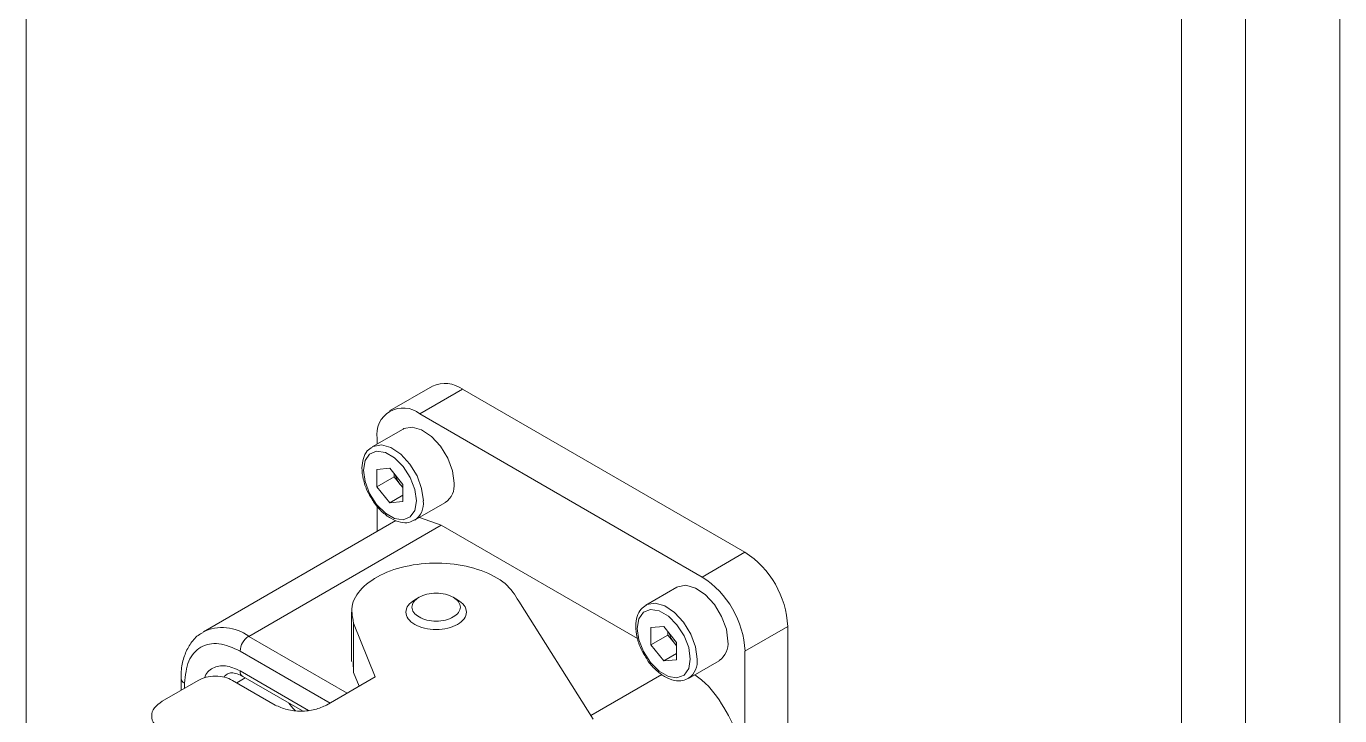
# Model space of a CAD drawing. Extents: x 4137 to 28680, y 2446 to 6814.
# Drawn here: x 10577 to 10685.6, y 5231.7 to 5288.6 of the extents above; entities that cross this region are included whole.
import ezdxf

# ---------------------------------------------------------------- set-up
doc = ezdxf.new("R2010")
doc.units = 0
doc.header["$LTSCALE"] = 0.5
doc.layers.get('0').update_dxf_attribs({"linetype": 'CONTINUOUS'})

msp = doc.modelspace()

# ---------------------------------------------------------------- linework, layer by layer
at = {"color": 7, "linetype": 'Continuous', "lineweight": 15}
for p, q in [((10577.02, 5410.91), (10577.02, 5165.95)), ((10577.02, 5410.91), (10577.02, 5165.95)), ((10672.48, 5355.8), (10672.48, 5110.84)), ((10672.48, 5355.8), (10672.48, 5110.84)), ((10677.78, 5115.13), (10677.78, 5349.47)), ((10677.78, 5115.13), (10677.78, 5349.47)), ((10685.56, 5344.98), (10685.56, 5110.63)), ((10685.56, 5344.98), (10685.56, 5110.63)), ((10610.58, 5258.87), (10607.04, 5256.83)), ((10610.58, 5258.87), (10607.04, 5256.83)), ((10613.08, 5258.63), (10609.54, 5256.59)), ((10613.08, 5258.63), (10609.54, 5256.59)), ((10613.08, 5258.63), (10636.41, 5245.16)), ((10613.08, 5258.63), (10636.41, 5245.16)), ((10609.54, 5256.59), (10632.88, 5243.11)), ((10609.54, 5256.59), (10632.88, 5243.11)), ((10608.15, 5255.33), (10605.6, 5253.86)), ((10608.15, 5255.33), (10605.6, 5253.86)), ((10606.01, 5254.09), (10606.01, 5254.54)), ((10606.01, 5254.09), (10606.01, 5254.54)), ((10607.07, 5252.09), (10606, 5251.99)), ((10607.07, 5252.09), (10606, 5251.99)), ((10606, 5251.99), (10606, 5250.57)), ((10606, 5251.99), (10606, 5250.57)), ((10607.42, 5251.39), (10606, 5250.57)), ((10607.42, 5251.39), (10606, 5250.57)), ((10607.07, 5252.09), (10608.14, 5250.76)), ((10607.07, 5252.09), (10608.14, 5250.76)), ((10607.42, 5251.66), (10607.42, 5251.39)), ((10607.42, 5251.66), (10607.42, 5251.39)), ((10607.95, 5250.72), (10607.42, 5251.39)), ((10607.95, 5250.72), (10607.42, 5251.39)), ((10607.07, 5249.24), (10606, 5250.57)), ((10607.07, 5249.24), (10606, 5250.57)), ((10608.14, 5250.49), (10607.95, 5250.72)), ((10608.14, 5250.49), (10607.95, 5250.72)), ((10608.14, 5249.34), (10608.14, 5250.76)), ((10608.14, 5249.34), (10608.14, 5250.76)), ((10608.14, 5249.86), (10607.07, 5249.24)), ((10608.14, 5249.86), (10607.07, 5249.24)), ((10608.14, 5249.34), (10607.07, 5249.24)), ((10608.14, 5249.34), (10607.07, 5249.24)), ((10609.1, 5247.8), (10611.65, 5249.27)), ((10609.1, 5247.8), (10611.65, 5249.27)), ((10606.01, 5246.87), (10606.01, 5248.98)), ((10606.01, 5246.87), (10606.01, 5248.98)), ((10609.5, 5248.03), (10611.31, 5247.4)), ((10609.5, 5248.03), (10611.31, 5247.4)), ((10607.57, 5247.77), (10591.65, 5238.59)), ((10607.57, 5247.77), (10591.65, 5238.59)), ((10595.4, 5238.21), (10611.31, 5247.4)), ((10595.4, 5238.21), (10611.31, 5247.4)), ((10611.31, 5247.4), (10627.53, 5238.04)), ((10611.31, 5247.4), (10627.53, 5238.04)), ((10636.41, 5245.16), (10632.88, 5243.11)), ((10636.41, 5245.16), (10632.88, 5243.11)), ((10609.48, 5241.44), (10609.12, 5241.23)), ((10609.48, 5241.44), (10609.12, 5241.23)), ((10612.66, 5241.24), (10612.3, 5241.44)), ((10612.66, 5241.24), (10612.3, 5241.44)), ((10630.78, 5242.27), (10628.23, 5240.8)), ((10630.78, 5242.27), (10628.23, 5240.8)), ((10617.71, 5241.12), (10623.86, 5231.37)), ((10617.71, 5241.12), (10623.86, 5231.37)), ((10603.89, 5240.22), (10603.89, 5236.13)), ((10603.89, 5240.22), (10603.89, 5236.13)), ((10605.85, 5234.86), (10604.07, 5239.31)), ((10604.07, 5235.22), (10604.07, 5239.31)), ((10605.85, 5234.86), (10604.07, 5239.31)), ((10604.07, 5235.22), (10604.07, 5239.31)), ((10629.7, 5239.03), (10628.63, 5238.93)), ((10629.7, 5239.03), (10628.63, 5238.93)), ((10628.63, 5238.93), (10628.63, 5237.51)), ((10628.63, 5238.93), (10628.63, 5237.51)), ((10630.04, 5238.32), (10628.63, 5237.51)), ((10630.04, 5238.32), (10628.63, 5237.51)), ((10629.7, 5239.03), (10630.76, 5237.7)), ((10629.7, 5239.03), (10630.76, 5237.7)), ((10630.04, 5238.6), (10630.04, 5238.32)), ((10630.04, 5238.6), (10630.04, 5238.32)), ((10630.58, 5237.66), (10630.04, 5238.32)), ((10630.58, 5237.66), (10630.04, 5238.32)), ((10639.95, 5239.03), (10636.41, 5236.99)), ((10639.95, 5239.03), (10636.41, 5236.99)), ((10639.95, 5239.03), (10639.95, 5181.87)), ((10639.95, 5239.03), (10639.95, 5181.87)), ((10629.7, 5236.18), (10628.63, 5237.51)), ((10629.7, 5236.18), (10628.63, 5237.51)), ((10630.76, 5237.43), (10630.58, 5237.66)), ((10630.76, 5237.43), (10630.58, 5237.66)), ((10630.76, 5236.27), (10630.76, 5237.7)), ((10630.76, 5236.27), (10630.76, 5237.7)), ((10604.07, 5235.22), (10604.02, 5236.14)), ((10604.07, 5235.22), (10604.02, 5236.14)), ((10630.76, 5236.8), (10629.7, 5236.18)), ((10630.76, 5236.8), (10629.7, 5236.18)), ((10630.76, 5236.27), (10629.7, 5236.18)), ((10630.76, 5236.27), (10629.7, 5236.18)), ((10631.73, 5234.74), (10634.28, 5236.2)), ((10631.73, 5234.74), (10634.28, 5236.2)), ((10636.41, 5236.99), (10636.41, 5226.78)), ((10636.41, 5236.99), (10636.41, 5226.78)), ((10604.52, 5234.09), (10604.07, 5235.22)), ((10604.52, 5234.09), (10604.07, 5235.22)), ((10588.26, 5232.87), (10591.23, 5234.58)), ((10588.26, 5232.87), (10591.23, 5234.58)), ((10589.81, 5234.74), (10589.81, 5233.76)), ((10589.81, 5234.74), (10589.81, 5233.76)), ((10594.06, 5234.58), (10597.59, 5232.54)), ((10594.06, 5234.58), (10597.59, 5232.54)), ((10594.9, 5234.9), (10599.84, 5232.05)), ((10594.9, 5234.9), (10599.84, 5232.05)), ((10601.84, 5232.54), (10605.85, 5234.86)), ((10601.84, 5232.54), (10605.85, 5234.86))]:
    msp.add_line(p, q, dxfattribs=at)
at = {"color": 8, "linetype": 'Continuous', "lineweight": 15}
for p, q in [((10595.4, 5238.21), (10603.53, 5233.52)), ((10595.4, 5238.21), (10603.53, 5233.52)), ((10602.12, 5232.7), (10594.7, 5236.99)), ((10602.12, 5232.7), (10594.7, 5236.99)), ((10600.33, 5232.1), (10594.7, 5235.36)), ((10600.33, 5232.1), (10594.7, 5235.36)), ((10629.55, 5235.07), (10623.67, 5231.67)), ((10629.55, 5235.07), (10623.67, 5231.67)), ((10590.1, 5233.93), (10590.1, 5234.34)), ((10590.1, 5233.93), (10590.1, 5234.34)), ((10595.11, 5234.78), (10594.41, 5234.38)), ((10595.11, 5234.78), (10594.41, 5234.38))]:
    msp.add_line(p, q, dxfattribs=at)
at = {"color": 7, "linetype": 'Continuous', "lineweight": 15, "flags": 128}
for points in [[(10612.37, 5250.87), (10612.24, 5251.88), (10611.85, 5252.93), (10611.25, 5253.91), (10610.51, 5254.72), (10609.69, 5255.26), (10608.9, 5255.49), (10608.22, 5255.37), (10608.15, 5255.33)], [(10612.37, 5250.87), (10612.24, 5251.88), (10611.85, 5252.93), (10611.25, 5253.91), (10610.51, 5254.72), (10609.69, 5255.26), (10608.9, 5255.49), (10608.22, 5255.37), (10608.15, 5255.33)], [(10609.26, 5249.4), (10609.13, 5250.34), (10608.75, 5251.32), (10608.17, 5252.23), (10607.45, 5252.94), (10606.69, 5253.38), (10605.97, 5253.49), (10605.39, 5253.26), (10605.01, 5252.72), (10604.88, 5251.93), (10605.01, 5250.99), (10605.39, 5250.01), (10605.97, 5249.11), (10606.69, 5248.39), (10607.45, 5247.95), (10608.17, 5247.84), (10608.75, 5248.07), (10609.13, 5248.61), (10609.26, 5249.4)], [(10609.26, 5249.4), (10609.13, 5250.34), (10608.75, 5251.32), (10608.17, 5252.23), (10607.45, 5252.94), (10606.69, 5253.38), (10605.97, 5253.49), (10605.39, 5253.26), (10605.01, 5252.72), (10604.88, 5251.93), (10605.01, 5250.99), (10605.39, 5250.01), (10605.97, 5249.11), (10606.69, 5248.39), (10607.45, 5247.95), (10608.17, 5247.84), (10608.75, 5248.07), (10609.13, 5248.61), (10609.26, 5249.4)], [(10607.95, 5250.72), (10608.08, 5250.58), (10608.14, 5250.52)], [(10607.95, 5250.72), (10608.08, 5250.58), (10608.14, 5250.52)], [(10635, 5237.81), (10634.87, 5238.81), (10634.48, 5239.86), (10633.88, 5240.85), (10633.13, 5241.66), (10632.32, 5242.2), (10631.53, 5242.43), (10630.85, 5242.31), (10630.78, 5242.27)], [(10635, 5237.81), (10634.87, 5238.81), (10634.48, 5239.86), (10633.88, 5240.85), (10633.13, 5241.66), (10632.32, 5242.2), (10631.53, 5242.43), (10630.85, 5242.31), (10630.78, 5242.27)], [(10631.89, 5236.34), (10631.76, 5237.28), (10631.38, 5238.26), (10630.79, 5239.16), (10630.08, 5239.88), (10629.32, 5240.32), (10628.6, 5240.43), (10628.02, 5240.2), (10627.64, 5239.66), (10627.5, 5238.87), (10627.64, 5237.93), (10628.02, 5236.95), (10628.6, 5236.04), (10629.32, 5235.33), (10630.08, 5234.89), (10630.79, 5234.78), (10631.38, 5235.01), (10631.76, 5235.55), (10631.89, 5236.34)], [(10631.89, 5236.34), (10631.76, 5237.28), (10631.38, 5238.26), (10630.79, 5239.16), (10630.08, 5239.88), (10629.32, 5240.32), (10628.6, 5240.43), (10628.02, 5240.2), (10627.64, 5239.66), (10627.5, 5238.87), (10627.64, 5237.93), (10628.02, 5236.95), (10628.6, 5236.04), (10629.32, 5235.33), (10630.08, 5234.89), (10630.79, 5234.78), (10631.38, 5235.01), (10631.76, 5235.55), (10631.89, 5236.34)], [(10630.58, 5237.66), (10630.7, 5237.52), (10630.76, 5237.45)], [(10630.58, 5237.66), (10630.7, 5237.52), (10630.76, 5237.45)], [(10599.27, 5232.06), (10599.04, 5232.29), (10598.72, 5232.7)], [(10599.27, 5232.06), (10599.04, 5232.29), (10598.72, 5232.7)]]:
    msp.add_lwpolyline(points, dxfattribs=at)
at = {"color": 8, "linetype": 'Continuous', "lineweight": 15, "flags": 128}
for points in [[(10605.61, 5253.86), (10605.68, 5253.9), (10606.36, 5254.02), (10607.15, 5253.8), (10607.96, 5253.25), (10608.71, 5252.44), (10609.31, 5251.46), (10609.69, 5250.41), (10609.83, 5249.4)], [(10605.61, 5253.86), (10605.68, 5253.9), (10606.36, 5254.02), (10607.15, 5253.8), (10607.96, 5253.25), (10608.71, 5252.44), (10609.31, 5251.46), (10609.69, 5250.41), (10609.83, 5249.4)], [(10628.24, 5240.8), (10628.3, 5240.84), (10628.99, 5240.96), (10629.78, 5240.73), (10630.59, 5240.19), (10631.33, 5239.38), (10631.93, 5238.39), (10632.32, 5237.34), (10632.45, 5236.34)], [(10628.24, 5240.8), (10628.3, 5240.84), (10628.99, 5240.96), (10629.78, 5240.73), (10630.59, 5240.19), (10631.33, 5239.38), (10631.93, 5238.39), (10632.32, 5237.34), (10632.45, 5236.34)], [(10593.66, 5235.13), (10593.65, 5235.12), (10593.36, 5234.89)], [(10593.66, 5235.13), (10593.65, 5235.12), (10593.36, 5234.89)]]:
    msp.add_lwpolyline(points, dxfattribs=at)
at = {"color": 7, "linetype": 'Continuous', "lineweight": 15}
for centre, radius, start, end in [((10611.62, 5256.58), 2.51, 54.3823, 114.3071), ((10611.62, 5256.58), 2.51, 54.3823, 114.3071), ((10608.16, 5254.89), 2.18, 50.7968, 189.2138), ((10608.16, 5254.89), 2.18, 50.7968, 189.2138), ((10609.94, 5252.32), 2.56, 197.7602, 218.7797), ((10609.94, 5252.32), 2.56, 197.7602, 218.7797), ((10610.7, 5250.66), 1.68, 304.1663, 7.1461), ((10610.7, 5250.66), 1.68, 304.1663, 7.1461), ((10632.27, 5238.68), 7.68, 2.6056, 57.3945), ((10632.27, 5238.68), 7.68, 2.6056, 57.3945), ((10628.74, 5236.64), 7.68, 2.6056, 57.3945), ((10628.74, 5236.64), 7.68, 2.6056, 57.3945), ((10596.23, 5236.92), 1.54, 122.6047, 177.3948), ((10596.23, 5236.92), 1.54, 122.6047, 177.3948), ((10632.57, 5239.26), 2.56, 197.7603, 218.7796), ((10632.57, 5239.26), 2.56, 197.7603, 218.7796), ((10633.33, 5237.6), 1.68, 304.1662, 7.1462), ((10633.33, 5237.6), 1.68, 304.1662, 7.1462)]:
    msp.add_arc(centre, radius, start, end, dxfattribs=at)
at = {"color": 8, "linetype": 'Continuous', "lineweight": 15}
for centre, radius, start, end in [((10608.15, 5249.19), 1.69, 305.1693, 7.043), ((10608.15, 5249.19), 1.69, 305.1693, 7.043), ((10593.22, 5235.25), 3.69, 53.653, 115.584), ((10593.22, 5235.25), 3.69, 53.653, 115.584), ((10630.78, 5236.13), 1.69, 305.1692, 7.0431), ((10630.78, 5236.13), 1.69, 305.1692, 7.0431), ((10595.17, 5235.3), 0.48, 172.7436, 235.9454), ((10595.17, 5235.3), 0.48, 172.7436, 235.9454), ((10590.29, 5234.78), 0.482, 184.2308, 247.0742), ((10590.29, 5234.78), 0.482, 184.2308, 247.0742)]:
    msp.add_arc(centre, radius, start, end, dxfattribs=at)
at = {"color": 7, "linetype": 'Continuous', "lineweight": 15}
for points, knots in [([(10605.62, 5253.84), (10605.47, 5253.74), (10605.13, 5253.53), (10604.84, 5252.91), (10604.72, 5252.12), (10604.84, 5251.2), (10605.13, 5250.28), (10605.46, 5249.75), (10605.61, 5249.52)], [0, 0, 0, 0, 0.136228, 0.305696, 0.481813, 0.667209, 0.854584, 1, 1, 1, 1]), ([(10605.62, 5253.84), (10605.47, 5253.74), (10605.13, 5253.53), (10604.84, 5252.91), (10604.72, 5252.12), (10604.84, 5251.2), (10605.13, 5250.28), (10605.46, 5249.75), (10605.61, 5249.52)], [0, 0, 0, 0, 0.136228, 0.305696, 0.481813, 0.667209, 0.854584, 1, 1, 1, 1]), ([(10605.61, 5249.52), (10605.64, 5249.45), (10605.85, 5249.07), (10606.38, 5248.5), (10607.14, 5247.91), (10607.91, 5247.6), (10608.61, 5247.56), (10608.96, 5247.75), (10609.11, 5247.83)], [0, 0, 0, 0, 0.0456952, 0.2515979, 0.4591183, 0.6696858, 0.8547353, 1, 1, 1, 1]), ([(10605.61, 5249.52), (10605.64, 5249.45), (10605.85, 5249.07), (10606.38, 5248.5), (10607.14, 5247.91), (10607.91, 5247.6), (10608.61, 5247.56), (10608.96, 5247.75), (10609.11, 5247.83)], [0, 0, 0, 0, 0.0456952, 0.2515979, 0.4591183, 0.6696858, 0.8547353, 1, 1, 1, 1]), ([(10604.07, 5239.31), (10603.96, 5239.84), (10603.76, 5240.89), (10604.81, 5242.41), (10606.71, 5243.59), (10609.27, 5244.26), (10612.08, 5244.31), (10614.68, 5243.73), (10616.78, 5242.63), (10617.4, 5241.63), (10617.71, 5241.12)], [0, 0, 0, 0, 0.1249999, 0.2500001, 0.375, 0.5000001, 0.625, 0.75, 0.8749999, 1, 1, 1, 1]), ([(10604.07, 5239.31), (10603.96, 5239.84), (10603.76, 5240.89), (10604.81, 5242.41), (10606.71, 5243.59), (10609.27, 5244.26), (10612.08, 5244.31), (10614.68, 5243.73), (10616.78, 5242.63), (10617.4, 5241.63), (10617.71, 5241.12)], [0, 0, 0, 0, 0.1249999, 0.2500001, 0.375, 0.5000001, 0.625, 0.75, 0.8749999, 1, 1, 1, 1]), ([(10612.3, 5241.44), (10612.47, 5241.32), (10612.79, 5241.08), (10612.94, 5240.62), (10612.78, 5240.17), (10612.34, 5239.79), (10611.67, 5239.53), (10610.89, 5239.44), (10610.1, 5239.53), (10609.44, 5239.79), (10608.99, 5240.17), (10608.84, 5240.62), (10608.99, 5241.08), (10609.44, 5241.46), (10610.1, 5241.72), (10610.89, 5241.81), (10611.68, 5241.72), (10612.1, 5241.54), (10612.3, 5241.44)], [0, 0, 0, 0, 0.0625, 0.125, 0.1875, 0.25, 0.3125, 0.375, 0.4375, 0.5, 0.5625, 0.625, 0.6875, 0.75, 0.8125, 0.875, 0.9375, 1, 1, 1, 1]), ([(10612.3, 5241.44), (10612.47, 5241.32), (10612.79, 5241.08), (10612.94, 5240.62), (10612.78, 5240.17), (10612.34, 5239.79), (10611.67, 5239.53), (10610.89, 5239.44), (10610.1, 5239.53), (10609.44, 5239.79), (10608.99, 5240.17), (10608.84, 5240.62), (10608.99, 5241.08), (10609.44, 5241.46), (10610.1, 5241.72), (10610.89, 5241.81), (10611.68, 5241.72), (10612.1, 5241.54), (10612.3, 5241.44)], [0, 0, 0, 0, 0.0625, 0.125, 0.1875, 0.25, 0.3125, 0.375, 0.4375, 0.5, 0.5625, 0.625, 0.6875, 0.75, 0.8125, 0.875, 0.9375, 1, 1, 1, 1]), ([(10612.66, 5241.24), (10612.86, 5241.09), (10613.27, 5240.79), (10613.45, 5240.21), (10613.26, 5239.65), (10612.7, 5239.17), (10611.87, 5238.85), (10610.89, 5238.73), (10609.91, 5238.85), (10609.07, 5239.17), (10608.52, 5239.65), (10608.33, 5240.21), (10608.51, 5240.79), (10608.92, 5241.09), (10609.12, 5241.24)], [0, 0, 0, 0, 0.083336, 0.166673, 0.250009, 0.333345, 0.416681, 0.500017, 0.583354, 0.66669, 0.750026, 0.833362, 0.916698, 1, 1, 1, 1]), ([(10612.66, 5241.24), (10612.86, 5241.09), (10613.27, 5240.79), (10613.45, 5240.21), (10613.26, 5239.65), (10612.7, 5239.17), (10611.87, 5238.85), (10610.89, 5238.73), (10609.91, 5238.85), (10609.07, 5239.17), (10608.52, 5239.65), (10608.33, 5240.21), (10608.51, 5240.79), (10608.92, 5241.09), (10609.12, 5241.24)], [0, 0, 0, 0, 0.083336, 0.166673, 0.250009, 0.333345, 0.416681, 0.500017, 0.583354, 0.66669, 0.750026, 0.833362, 0.916698, 1, 1, 1, 1]), ([(10628.25, 5240.78), (10628.1, 5240.68), (10627.76, 5240.46), (10627.47, 5239.85), (10627.35, 5239.06), (10627.46, 5238.13), (10627.76, 5237.22), (10628.09, 5236.69), (10628.23, 5236.46)], [0, 0, 0, 0, 0.136227, 0.305696, 0.481813, 0.667209, 0.854584, 1, 1, 1, 1]), ([(10628.25, 5240.78), (10628.1, 5240.68), (10627.76, 5240.46), (10627.47, 5239.85), (10627.35, 5239.06), (10627.46, 5238.13), (10627.76, 5237.22), (10628.09, 5236.69), (10628.23, 5236.46)], [0, 0, 0, 0, 0.136227, 0.305696, 0.481813, 0.667209, 0.854584, 1, 1, 1, 1]), ([(10591.64, 5238.53), (10591.5, 5238.46), (10591.06, 5238.23), (10590.52, 5237.56), (10590.05, 5236.61), (10589.83, 5235.65), (10589.81, 5234.99), (10589.81, 5234.74)], [0, 0, 0, 0, 0.116888, 0.356255, 0.597158, 0.848404, 1, 1, 1, 1]), ([(10591.64, 5238.53), (10591.5, 5238.46), (10591.06, 5238.23), (10590.52, 5237.56), (10590.05, 5236.61), (10589.83, 5235.65), (10589.81, 5234.99), (10589.81, 5234.74)], [0, 0, 0, 0, 0.116888, 0.356255, 0.597158, 0.848404, 1, 1, 1, 1]), ([(10594.7, 5236.99), (10594.09, 5237.26), (10592.89, 5237.79), (10591.37, 5237.44), (10590.31, 5236.3), (10590.17, 5234.99), (10590.1, 5234.34)], [0, 0, 0, 0, 0.25, 0.5, 0.75, 1, 1, 1, 1]), ([(10594.7, 5236.99), (10594.09, 5237.26), (10592.89, 5237.79), (10591.37, 5237.44), (10590.31, 5236.3), (10590.17, 5234.99), (10590.1, 5234.34)], [0, 0, 0, 0, 0.25, 0.5, 0.75, 1, 1, 1, 1]), ([(10628.23, 5236.46), (10628.27, 5236.39), (10628.48, 5236.01), (10629.01, 5235.44), (10629.77, 5234.84), (10630.54, 5234.54), (10631.24, 5234.5), (10631.59, 5234.69), (10631.74, 5234.77)], [0, 0, 0, 0, 0.045695, 0.251598, 0.459118, 0.669686, 0.854735, 1, 1, 1, 1]), ([(10628.23, 5236.46), (10628.27, 5236.39), (10628.48, 5236.01), (10629.01, 5235.44), (10629.77, 5234.84), (10630.54, 5234.54), (10631.24, 5234.5), (10631.59, 5234.69), (10631.74, 5234.77)], [0, 0, 0, 0, 0.045695, 0.251598, 0.459118, 0.669686, 0.854735, 1, 1, 1, 1]), ([(10593.67, 5235.11), (10593.71, 5235.14), (10593.82, 5235.21), (10594.16, 5235.21), (10594.58, 5235.08), (10594.84, 5234.93), (10594.9, 5234.9)], [0, 0, 0, 0, 0.241123, 0.577871, 0.904276, 1, 1, 1, 1]), ([(10593.67, 5235.11), (10593.71, 5235.14), (10593.82, 5235.21), (10594.16, 5235.21), (10594.58, 5235.08), (10594.84, 5234.93), (10594.9, 5234.9)], [0, 0, 0, 0, 0.241123, 0.577871, 0.904276, 1, 1, 1, 1]), ([(10632.26, 5235.04), (10632.56, 5234.82), (10633.55, 5234.08), (10634.94, 5232.04), (10636.18, 5229.33), (10636.34, 5227.63), (10636.41, 5226.78)], [0, 0, 0, 0, 0.12626, 0.417507, 0.708753, 1, 1, 1, 1]), ([(10632.26, 5235.04), (10632.56, 5234.82), (10633.55, 5234.08), (10634.94, 5232.04), (10636.18, 5229.33), (10636.34, 5227.63), (10636.41, 5226.78)], [0, 0, 0, 0, 0.12626, 0.417507, 0.708753, 1, 1, 1, 1]), ([(10591.23, 5234.58), (10591.44, 5234.68), (10591.85, 5234.87), (10592.64, 5234.95), (10593.44, 5234.87), (10593.85, 5234.68), (10594.06, 5234.58)], [0, 0, 0, 0, 0.25, 0.500001, 0.750001, 1, 1, 1, 1]), ([(10591.23, 5234.58), (10591.44, 5234.68), (10591.85, 5234.87), (10592.64, 5234.95), (10593.44, 5234.87), (10593.85, 5234.68), (10594.06, 5234.58)], [0, 0, 0, 0, 0.25, 0.500001, 0.750001, 1, 1, 1, 1]), ([(10588.26, 5230.42), (10588.01, 5230.6), (10587.52, 5230.96), (10587.31, 5231.64), (10587.52, 5232.33), (10588.01, 5232.69), (10588.26, 5232.87)], [0, 0, 0, 0, 0.25, 0.5, 0.750001, 1, 1, 1, 1]), ([(10588.26, 5230.42), (10588.01, 5230.6), (10587.52, 5230.96), (10587.31, 5231.64), (10587.52, 5232.33), (10588.01, 5232.69), (10588.26, 5232.87)], [0, 0, 0, 0, 0.25, 0.5, 0.750001, 1, 1, 1, 1]), ([(10597.59, 5232.54), (10597.9, 5232.4), (10598.52, 5232.12), (10599.72, 5231.99), (10600.91, 5232.12), (10601.53, 5232.4), (10601.84, 5232.54)], [0, 0, 0, 0, 0.249999, 0.499999, 0.749998, 1, 1, 1, 1]), ([(10597.59, 5232.54), (10597.9, 5232.4), (10598.52, 5232.12), (10599.72, 5231.99), (10600.91, 5232.12), (10601.53, 5232.4), (10601.84, 5232.54)], [0, 0, 0, 0, 0.249999, 0.499999, 0.749998, 1, 1, 1, 1])]:
    msp.add_open_spline(points, degree=3, knots=knots, dxfattribs=at)
at = {"color": 8, "linetype": 'Continuous', "lineweight": 15}
msp.add_open_spline([(10591.76, 5234.79), (10591.76, 5234.79), (10591.84, 5235.21), (10592.42, 5235.64), (10593.44, 5235.92), (10594.28, 5235.54), (10594.7, 5235.36)], degree=3, knots=[0, 0, 0, 0, 0.000208, 0.333472, 0.666736, 1, 1, 1, 1], dxfattribs=at)
msp.add_open_spline([(10591.76, 5234.79), (10591.76, 5234.79), (10591.84, 5235.21), (10592.42, 5235.64), (10593.44, 5235.92), (10594.28, 5235.54), (10594.7, 5235.36)], degree=3, knots=[0, 0, 0, 0, 0.000208, 0.333472, 0.666736, 1, 1, 1, 1], dxfattribs=at)

doc.saveas('drawing.dxf')
